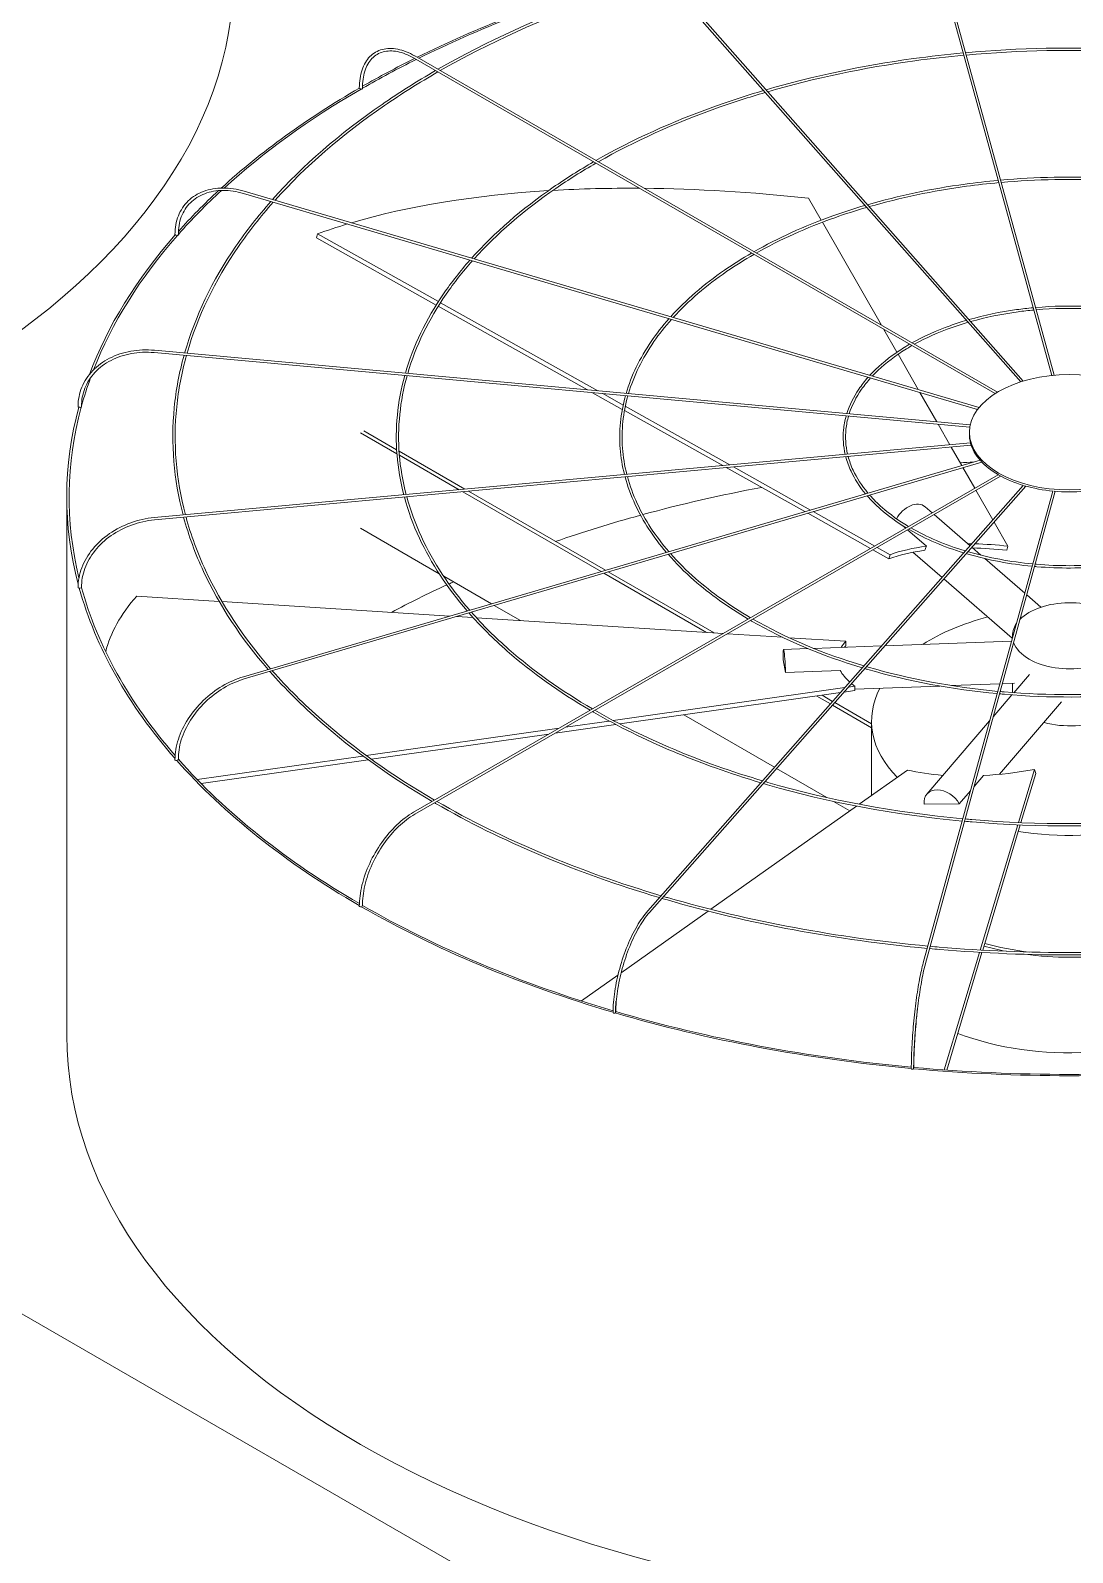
# Model space of a CAD drawing. Header units: millimetres. Extents: x -312439 to 477422, y -331570 to 212570.
# Drawn here: x 366394 to 367483, y 98153 to 99745 of the extents above; entities that cross this region are included whole.
import ezdxf

# ---------------------------------------------------------------- set-up
doc = ezdxf.new("R2010")
doc.units = ezdxf.units.MM

msp = doc.modelspace()

# ---------------------------------------------------------------- linework, layer by layer
at = {"color": 3, "linetype": 'Continuous', "lineweight": 0, "extrusion": (-1.11022e-16, 0.816497, 0.57735)}
for p, q in [((363738.745, 99930.327), (367696.481, 97645.327)), ((367461.475, 99384.156), (367327.12, 99873.914)), ((367329.482, 99874.562), (367463.95, 99384.394)), ((367429.074, 99377.495), (367039.125, 99819.353)), ((367431.639, 99378.292), (367040.961, 99820.973)), ((366794.224, 99716.246), (367402.275, 99365.187)), ((366795.448, 99718.367), (367404.64, 99366.65)), ((367383.963, 99348.745), (366616.337, 99574.561)), ((366617.028, 99576.911), (367385.598, 99350.817)), ((367220.421, 99546.565), (367207.21, 99569.626)), ((366692.588, 99528.009), (366693.823, 99532.296)), ((366693.823, 99532.296), (366820.147, 99461.494)), ((367283.386, 99436.656), (367221.654, 99544.414)), ((366817.821, 99457.818), (366692.588, 99528.009)), ((366976.092, 99369.11), (366819.96, 99456.619)), ((366822.288, 99460.294), (366986.709, 99368.139)), ((367299.55, 99408.442), (367285.807, 99432.43)), ((367375.764, 99330.103), (366522.91, 99408.09)), ((366523.134, 99410.53), (367376.222, 99332.52)), ((367321.812, 99369.581), (367300.771, 99406.309)), ((367012.446, 99348.734), (366981.336, 99366.17)), ((366991.953, 99365.2), (367013.339, 99353.213)), ((367341.209, 99335.722), (367323.571, 99366.511)), ((367117.412, 99289.902), (367014.706, 99347.467)), ((367015.578, 99351.958), (367125.05, 99290.601)), ((366776.479, 99306.504), (366742.155, 99326.321)), ((367355.011, 99311.629), (367342.696, 99333.126)), ((367375.355, 99322.767), (367375.355, 99324.767)), ((366522.91, 99235.539), (367376.568, 99313.6)), ((366523.134, 99233.1), (367377.291, 99311.207)), ((366738.691, 99324.321), (366776.751, 99302.347)), ((367367.396, 99290.011), (367356.35, 99309.292)), ((367386.518, 99295.636), (366616.337, 99069.069)), ((367388.356, 99293.624), (366617.028, 99066.719)), ((366847.918, 99265.259), (366779.021, 99305.036)), ((366779.323, 99300.862), (366841.937, 99264.712)), ((367405.561, 99280.34), (366794.224, 98927.384)), ((367408.038, 99278.941), (366795.448, 98925.263)), ((367203.329, 99241.747), (367121.185, 99287.788)), ((367128.823, 99288.486), (367209.156, 99243.461)), ((367381.045, 99266.185), (367368.648, 99287.826)), ((366845.614, 99262.589), (366990.272, 99179.071)), ((366994.861, 99180.421), (366851.595, 99263.135)), ((367039.125, 98824.277), (367431.78, 99269.2)), ((367434.384, 99268.448), (367040.961, 98822.656)), ((367462.518, 99263.274), (367327.12, 98769.715)), ((367329.482, 98769.067), (367464.997, 99263.051)), ((367399.968, 99233.154), (367382.263, 99264.06)), ((366431.512, 98694.344), (366431.512, 99257.232)), ((367328.995, 99246.875), (367336.433, 99240.429)), ((367272.026, 99203.243), (367206.317, 99240.072)), ((367212.143, 99241.786), (367276.403, 99205.77)), ((367338.392, 99238.731), (367376.073, 99206.078)), ((367415.692, 99205.706), (367401.254, 99230.909)), ((366820.947, 99176.83), (366738.691, 99224.321)), ((367305.796, 99227.023), (367308.762, 99224.453)), ((367310.721, 99222.755), (367330.45, 99205.658)), ((367291.263, 99192.461), (367274.512, 99201.85)), ((367278.888, 99204.377), (367292.498, 99196.749)), ((367316.41, 99199.274), (367346.815, 99172.925)), ((367377.924, 99204.474), (367387.505, 99196.171)), ((367414.457, 99201.419), (367415.692, 99205.706)), ((367291.263, 99192.461), (367292.498, 99196.749)), ((367391.527, 99192.686), (367433.238, 99156.54)), ((366875.53, 99145.317), (366825.685, 99174.095)), ((366993.201, 99177.379), (367100.549, 99115.402)), ((367108.338, 99114.905), (366997.791, 99178.729)), ((367348.666, 99171.321), (367420.27, 99109.27)), ((366590.857, 99147.912), (366504.695, 99153.407)), ((367435.29, 99154.762), (367450.226, 99141.819)), ((366832.055, 99132.527), (366593.799, 99147.724)), ((366905.833, 99127.821), (366878.46, 99143.625)), ((366856.433, 99130.972), (366839.188, 99132.072)), ((367117.957, 99114.292), (366859.952, 99130.748)), ((367179.992, 99110.335), (367122.369, 99114.01)), ((367246.103, 99106.118), (367186.635, 99109.911)), ((367246.199, 99101.451), (367246.103, 99106.118)), ((367287.031, 99101.481), (367419.48, 99106.39)), ((367420.385, 99111.907), (367420.385, 99109.689)), ((367183.148, 99073.626), (367180.515, 99086.633)), ((367181.108, 99097.555), (367206.585, 99098.499)), ((367212.536, 99098.72), (367283.653, 99101.355)), ((367240.376, 99075.747), (367183.148, 99073.626)), ((367421.918, 99052.396), (367438.263, 99071.467)), ((367002.956, 99023.341), (367245.197, 99057.78)), ((367255.682, 99054.59), (367244.209, 99052.958)), ((367248.932, 99058.311), (367255.587, 99059.257)), ((367255.682, 99054.59), (367255.587, 99059.257)), ((367255.652, 99056.072), (367344.547, 99059.367)), ((367356.805, 99059.821), (367407.217, 99061.69)), ((367409.783, 99061.785), (367422.704, 99062.264)), ((367420.385, 99062.178), (367420.385, 99052.507)), ((367240.473, 99052.427), (367009.943, 99019.653)), ((367215.72, 99048.908), (367230.06, 99040.629)), ((367232.399, 99043.278), (367221.279, 99049.699)), ((367232.225, 99039.379), (367273.107, 99015.776)), ((367273.107, 99019.776), (367234.563, 99042.029)), ((367400.282, 99027.151), (367419.937, 99050.084)), ((367406.994, 98967.037), (367471.835, 99042.694)), ((366953.031, 99016.243), (366998.867, 99022.759)), ((367171.597, 98974.383), (367076.738, 99029.149)), ((367273.107, 98944.907), (367273.107, 99022.669)), ((367330.904, 98946.201), (367396.547, 99022.792)), ((366744.758, 98986.633), (366946.532, 99015.319)), ((366935.776, 99009.109), (366750.143, 98982.718)), ((367005.791, 99019.063), (366942.275, 99010.033)), ((366567.922, 98961.493), (366741.296, 98986.141)), ((366746.649, 98982.221), (366571.953, 98957.385)), ((367226.37, 98942.759), (367173.761, 98973.133)), ((367310.691, 98971.529), (367260.198, 98935.764)), ((367380.254, 98954.141), (367390.206, 98965.754)), ((367426.731, 98916.569), (367443.369, 98972.055)), ((367444.699, 98967.863), (367429.285, 98916.46)), ((367444.699, 98967.863), (367443.369, 98972.055)), ((367364.774, 98936.079), (367376.518, 98949.782)), ((367257.427, 98933.8), (367104.965, 98825.807)), ((367250.449, 98928.857), (367233.385, 98938.709)), ((367327.946, 98935.934), (367364.774, 98936.079)), ((367386.745, 98783.223), (367426.005, 98914.149)), ((367428.559, 98914.039), (367389.289, 98783.078)), ((367102.338, 98823.946), (367011.216, 98759.402)), ((367349.165, 98657.901), (367386.022, 98780.811)), ((367388.566, 98780.666), (367351.698, 98657.718)), ((367007.892, 98757.047), (366969.654, 98729.961))]:
    msp.add_line(p, q, dxfattribs=at)
at = {"color": 3, "linetype": 'Continuous', "lineweight": 0}
for centre, major_axis, ratio, start_param, end_param in [((365557.427, 99804.504), (-1048.768, 0), 0.57735027, 0, 3.14159265), ((367480.28, 99257.232), (-1048.768, 0), 0.57735027, 5.18510484, 5.42093263), ((367480.28, 99257.232), (-1046.319, 0), 0.57735027, 5.18527527, 5.42075236), ((367480.28, 99257.232), (-1046.319, 0), 0.57735027, 5.42407254, 5.49730565), ((367480.28, 99257.232), (-1048.768, 0), 0.57735027, 5.42424502, 5.49496708), ((367480.28, 99257.232), (-1048.768, 0), 0.57735027, 5.49938311, 5.72060344), ((367480.28, 99257.232), (-1046.319, 0), 0.57735027, 5.49937067, 5.71908805), ((366738.689, 99684.89), (1.225, 0), 0.57735027, 3.14159265, 4.45055499), ((366739.555, 99684.39), (1.225, 0.016), 0.56830663, 3.91933875, 5.49013508), ((366739.555, 99684.39), (1.225, 0.016), 0.56830663, 5.49013508, 6.28318531), ((367481.516, 99090.807), (-971.388, 279.904), 0.41303809, 5.31032739, 5.41762277), ((367481.516, 99090.807), (-971.388, 279.904), 0.41303809, 5.11506512, 5.30461302), ((367480.28, 99257.232), (-1046.319, 0), 0.57735027, 5.72402786, 5.81143896), ((367480.28, 99257.232), (-1048.768, 0), 0.57735027, 5.72583618, 5.80677108), ((367481.516, 99090.807), (-971.388, 279.904), 0.41303809, 5.42335715, 5.70815224), ((367481.516, 99090.807), (-971.388, 279.904), 0.41303809, 5.71506764, 5.76687966), ((367480.28, 99257.232), (-1048.768, 0), 0.57735027, 5.81359811, 6.07011802), ((367480.28, 99257.232), (-1046.319, 0), 0.57735027, 5.81336511, 6.06128621), ((366545.934, 99531.716), (1.225, 0), 0.57735027, 3.14159265, 4.76471425), ((366547.025, 99531.395), (1.225, 0.021), 0.57151893, 4.23145457, 5.8022509), ((366547.025, 99531.395), (1.225, 0.021), 0.57151893, 5.8022509, 6.28318531), ((367480.28, 99257.232), (-1046.319, 0), 0.57735027, 6.07532621, 6.12502314), ((367480.28, 99257.232), (-1048.768, 0), 0.57735027, 6.12772105, 6.43448057), ((367480.28, 99257.232), (-1046.319, 0), 0.57735027, 6.1272654, 6.42392093), ((366444.596, 99351.649), (1.225, 0), 0.57735027, 3.14159265, 5.07887352), ((366445.806, 99351.538), (1.225, 0.023), 0.57529521, 4.54449158, 6.11528791), ((366445.806, 99351.538), (1.225, 0.023), 0.57529521, 6.11528791, 6.28318531), ((367479.847, 99322.767), (-104.492, 0), 0.57735027, 0, 0.1535113), ((367479.847, 99322.767), (-104.492, 0), 0.57735027, 0.16064797, 0.46767057), ((367480.28, 98692.344), (1046.319, 0), 0.57735027, 1.66704137, 1.68043487), ((367479.847, 99322.767), (-104.492, 0), 0.57735027, 0.47480723, 0.78182983), ((367479.847, 99322.767), (-104.492, 0), 0.57735027, 0.7889665, 1.0959891), ((367480.28, 98692.344), (1046.319, 0), 0.57735027, 1.88378363, 2.01152702), ((367479.847, 99322.767), (-104.492, 0), 0.57735027, 1.10312576, 1.41014836), ((367479.847, 99322.767), (-104.492, 0), 0.57735027, 1.41728503, 1.72430763), ((367314.516, 99230.168), (-14.478, -16.707), 0.67950023, 3.14159265, 5.02860292), ((367480.28, 98692.344), (1046.319, 0), 0.57735027, 2.01409491, 2.11046953), ((367480.28, 99086.52), (-233.097, 67.167), 0.41303809, 5.53223376, 5.76687966), ((367481.516, 99090.807), (233.097, -67.167), 0.41303809, 2.38836611, 2.62528701), ((367481.516, 99090.807), (233.097, -67.167), 0.41303809, 2.14647482, 2.1667574), ((367480.28, 99086.52), (-233.097, 67.167), 0.41303809, 5.11506512, 5.27837519), ((367481.516, 99090.807), (233.097, -67.167), 0.41303809, 1.97347247, 2.1313259), ((367480.28, 98692.344), (1046.319, 0), 0.57735027, 2.23436866, 2.24000128), ((366444.596, 99162.315), (1.225, 0), 0.57735027, 3.14159265, 5.39303278), ((367480.28, 99257.232), (-1048.768, 0), 0.57735027, 0.1585854, 0.46892864), ((366445.806, 99162.426), (1.225, 0.023), 0.57926583, 4.8585762, 6.28318531), ((367480.28, 99257.232), (-1046.319, 0), 0.57735027, 0.15790655, 0.46457773), ((367480.185, 99091.188), (-1010.701, -20.593), 0.30331876, 6.01219977, 6.20271663), ((367480.28, 98692.344), (1046.319, 0), 0.57735027, 2.24276735, 2.31574628), ((367480.28, 99111.907), (-59.895, 0), 0.57735027, 3.69756416, 5.76575409), ((367480.28, 99022.669), (-207.174, 0), 0.57735027, 5.13902547, 5.54737639), ((367480.28, 99111.907), (-59.895, 0), 0.57735027, 5.91432374, 6.33788761), ((367480.185, 99091.188), (-242.531, -4.942), 0.30331876, 6.01219977, 6.09914028), ((367480.28, 99111.907), (-59.895, 0), 0.57735027, 0.20327195, 0.78539816), ((367480.28, 99111.907), (-59.895, 0), 0.57735027, 0.78539816, 2.89978042), ((367181.927, 99075.462), (-0.819, 22.092), 0.05230802, 4.627231, 7.32191967), ((367480.28, 99086.52), (-242.531, -4.942), 0.30331876, 6.01219977, 6.0333648), ((367480.185, 99091.188), (-242.531, -4.942), 0.30331876, 0.14390811, 0.31767721), ((367480.185, 99091.188), (-242.531, -4.942), 0.30331876, 0.34103276, 0.38082901), ((367480.28, 99022.669), (-207.174, 0), 0.57735027, 5.99169836, 6.79713651), ((367480.28, 99052.285), (-59.895, 0), 0.57735027, 1.1079301, 2.23846982), ((366545.934, 98982.248), (1.225, 0), 0.57735027, 3.14159265, 5.70719205), ((367480.28, 99257.232), (-1048.768, 0), 0.57735027, 0.4725868, 0.78374969), ((366547.025, 98982.569), (1.225, 0.021), 0.58304212, 5.17373692, 6.28318531), ((367480.28, 99257.232), (-1046.319, 0), 0.57735027, 0.47175253, 0.78145685), ((367478.95, 99090.712), (-231.216, -73.381), 0.44048996, 0.62708313, 0.83556185), ((367478.95, 99090.712), (-231.216, -73.381), 0.44048996, 1.04197677, 1.27889767), ((367347.691, 98931.814), (16.786, -14.386), 0.73180825, 1.0914656, 3.78615427), ((367480.28, 99022.669), (-207.174, 0), 0.57735027, 1.30817895, 1.9425337), ((366738.689, 98829.074), (1.225, 0), 0.57735027, 3.14159265, 6.02135132), ((367480.28, 99257.232), (-1048.768, 0), 0.57735027, 0.78656596, 1.09808088), ((366739.555, 98829.574), (1.225, 0.017), 0.58625442, 5.48989346, 6.28318531), ((367480.28, 99257.232), (-1046.319, 0), 0.57735027, 0.78587838, 1.09689941), ((367480.28, 98898.164), (-212.072, 0), 0.57735027, 1.13383327, 1.25213937), ((367480.28, 98898.164), (-207.174, 0), 0.57735027, 1.12739667, 1.36460952), ((367480.28, 98898.164), (-212.072, 0), 0.57735027, 1.3476903, 1.79509044), ((367003.995, 98717.787), (-1.225, 0), 0.57735027, 0, 3.14159265), ((367480.28, 99257.232), (-1048.768, 0), 0.57735027, 1.10054445, 1.41220862), ((367004.551, 98718.417), (-1.225, -0.011), 0.58858829, 2.66526492, 3.14159265), ((367480.28, 99257.232), (-1046.319, 0), 0.57735027, 1.10010535, 1.41183726), ((367480.28, 98798.164), (-212.072, 0), 0.57735027, 0.98594125, 2.34464399), ((367480.28, 98694.344), (-1048.768, 0), 0.57735027, 0, 3.14159265), ((367315.88, 98659.279), (-1.225, 0), 0.57735027, 0, 3.14159265), ((367480.28, 99257.232), (-1048.768, 0), 0.57735027, 1.41453598, 1.72626058), ((367316.071, 98659.978), (-1.225, -0.004), 0.58981528, 2.98275574, 3.14159265), ((367480.28, 99257.232), (-1046.319, 0), 0.57735027, 1.41438895, 1.72636573)]:
    msp.add_ellipse(centre, major_axis=major_axis, ratio=ratio, start_param=start_param, end_param=end_param, dxfattribs=at)
msp.add_ellipse((367479.847, 99324.767), major_axis=(-104.492, 0), ratio=0.57735027, dxfattribs=at)
for points, knots in [([(367054.027, 99802.467), (367031.21, 99795.746), (367008.87, 99788.484), (366926.479, 99759.071), (366870.163, 99733.427), (366819.586, 99704.431)], [4.398772282, 4.398772282, 4.398772282, 4.398772282, 4.480777933, 4.480777933, 4.708868502, 4.708868502, 4.708868502, 4.708868502]), ([(367055.816, 99800.44), (367033.094, 99793.768), (367010.847, 99786.561), (366928.69, 99757.334), (366872.505, 99731.837), (366822.041, 99703.014)], [4.39745622, 4.39745622, 4.39745622, 4.39745622, 4.479217897, 4.479217897, 4.707006068, 4.707006068, 4.707006068, 4.707006068]), ([(366737.464, 99684.89), (366737.464, 99691.79), (366738.409, 99698.171), (366742.143, 99709.285), (366744.936, 99714.019), (366752.13, 99721.299), (366756.523, 99723.843), (366766.393, 99726.449), (366771.86, 99726.517), (366783.317, 99724.241), (366789.313, 99721.889), (366795.343, 99718.428), (366795.395, 99718.397), (366795.448, 99718.367)], [3.14159265, 3.14159265, 3.14159265, 3.14159265, 3.45575192, 3.45575192, 3.76991118, 3.76991118, 4.08269654, 4.08269654, 4.39544819, 4.39544819, 4.70960746, 4.70960746, 4.71238898, 4.71238898, 4.71238898, 4.71238898]), ([(366794.224, 99716.246), (366788.474, 99719.565), (366782.749, 99721.807), (366771.951, 99723.947), (366766.885, 99723.847), (366757.882, 99721.393), (366753.936, 99719.044), (366747.445, 99712.271), (366744.903, 99707.837), (366741.523, 99697.249), (366740.69, 99691.099), (366740.78, 99684.406)], [1.57079633, 1.57079633, 1.57079633, 1.57079633, 1.88806437, 1.88806437, 2.20533241, 2.20533241, 2.52260045, 2.52260045, 2.83986849, 2.83986849, 3.15713653, 3.15713653, 3.15713653, 3.15713653]), ([(367588.291, 99721.748), (367572.442, 99723.176), (367556.509, 99724.291), (367484.195, 99727.908), (367427.273, 99726.783), (367371.404, 99721.748)], [3.772165081, 3.772165081, 3.772165081, 3.772165081, 3.840593344, 3.840593344, 4.081816553, 4.081816553, 4.081816553, 4.081816553]), ([(367587.633, 99719.348), (367572.237, 99720.73), (367556.762, 99721.815), (367484.896, 99725.459), (367427.952, 99724.363), (367372.062, 99719.348)], [3.772797592, 3.772797592, 3.772797592, 3.772797592, 3.839399606, 3.839399606, 4.081184042, 4.081184042, 4.081184042, 4.081184042]), ([(367368.926, 99721.522), (367351.466, 99719.912), (367334.112, 99717.922), (367263.56, 99708.22), (367211.701, 99697.264), (367162.74, 99682.984)], [4.085383912, 4.085383912, 4.085383912, 4.085383912, 4.160809561, 4.160809561, 4.394762921, 4.394762921, 4.394762921, 4.394762921]), ([(367369.584, 99719.123), (367352.39, 99717.544), (367335.298, 99715.595), (367265.128, 99706.016), (367213.385, 99695.141), (367164.531, 99680.955)], [4.084758769, 4.084758769, 4.084758769, 4.084758769, 4.159183124, 4.159183124, 4.392998475, 4.392998475, 4.392998475, 4.392998475]), ([(366817.132, 99703.019), (366797.598, 99691.737), (366778.926, 99679.955), (366716.842, 99637.122), (366678.364, 99603.676), (366646.694, 99568.184)], [4.712563603, 4.712563603, 4.712563603, 4.712563603, 4.800982872, 4.800982872, 5.022068239, 5.022068239, 5.022068239, 5.022068239]), ([(366819.583, 99701.605), (366800.092, 99690.389), (366781.462, 99678.678), (366719.42, 99636.045), (366680.953, 99602.74), (366649.295, 99567.419)], [4.710711416, 4.710711416, 4.710711416, 4.710711416, 4.799012884, 4.799012884, 5.020261931, 5.020261931, 5.020261931, 5.020261931]), ([(367160.144, 99682.224), (367142.991, 99677.169), (367126.197, 99671.708), (367064.635, 99649.718), (367022.626, 99630.608), (366984.859, 99609.011)], [4.398901247, 4.398901247, 4.398901247, 4.398901247, 4.481035777, 4.481035777, 4.70761983, 4.70761983, 4.70761983, 4.70761983]), ([(367161.933, 99680.196), (367144.876, 99675.192), (367128.174, 99669.785), (367066.847, 99647.98), (367024.969, 99629.018), (366987.316, 99607.592)], [4.397147207, 4.397147207, 4.397147207, 4.397147207, 4.478956818, 4.478956818, 4.705132161, 4.705132161, 4.705132161, 4.705132161]), ([(366982.404, 99607.6), (366967.68, 99599.097), (366953.609, 99590.215), (366907.25, 99558.21), (366878.584, 99533.327), (366854.933, 99506.925)], [4.712541759, 4.712541759, 4.712541759, 4.712541759, 4.801308866, 4.801308866, 5.020482203, 5.020482203, 5.020482203, 5.020482203]), ([(366984.855, 99606.185), (366970.175, 99597.749), (366956.145, 99588.938), (366909.83, 99557.133), (366881.175, 99532.39), (366857.538, 99506.159)], [4.710072273, 4.710072273, 4.710072273, 4.710072273, 4.798683598, 4.798683598, 5.018063384, 5.018063384, 5.018063384, 5.018063384]), ([(366544.709, 99531.716), (366544.709, 99538.645), (366545.907, 99545.244), (366550.608, 99557.121), (366554.113, 99562.395), (366563.075, 99571.063), (366568.529, 99574.453), (366580.813, 99579.018), (366587.64, 99580.193), (366601.992, 99580.245), (366609.516, 99579.121), (366617.028, 99576.911)], [4.71238898, 4.71238898, 4.71238898, 4.71238898, 5.02654825, 5.02654825, 5.34070751, 5.34070751, 5.65486678, 5.65486678, 5.96902604, 5.96902604, 6.28318531, 6.28318531, 6.28318531, 6.28318531]), ([(367405.48, 99588.272), (367393.862, 99587.196), (367382.314, 99585.868), (367335.572, 99579.429), (367301.253, 99572.194), (367268.826, 99562.777)], [4.086037534, 4.086037534, 4.086037534, 4.086037534, 4.161210359, 4.161210359, 4.393038284, 4.393038284, 4.393038284, 4.393038284]), ([(367406.138, 99585.873), (367394.786, 99584.828), (367383.501, 99583.541), (367337.14, 99577.224), (367302.938, 99570.069), (367270.619, 99560.745)], [4.08510236, 4.08510236, 4.08510236, 4.08510236, 4.158773218, 4.158773218, 4.390386282, 4.390386282, 4.390386282, 4.390386282]), ([(367551.736, 99588.498), (367541.28, 99589.433), (367530.769, 99590.164), (367482.832, 99592.553), (367445.051, 99591.815), (367407.958, 99588.498)], [3.773286698, 3.773286698, 3.773286698, 3.773286698, 3.840886477, 3.840886477, 4.080694936, 4.080694936, 4.080694936, 4.080694936]), ([(367551.078, 99586.097), (367541.075, 99586.986), (367531.022, 99587.688), (367483.534, 99590.104), (367445.73, 99589.396), (367408.617, 99586.097)], [3.774238416, 3.774238416, 3.774238416, 3.774238416, 3.839097695, 3.839097695, 4.079743218, 4.079743218, 4.079743218, 4.079743218]), ([(366616.337, 99574.561), (366609.074, 99576.697), (366601.825, 99577.765), (366588.089, 99577.672), (366581.604, 99576.513), (366570.036, 99572.113), (366564.953, 99568.875), (366556.656, 99560.643), (366553.44, 99555.648), (366549.179, 99544.357), (366548.137, 99538.06), (366548.249, 99531.415)], [0, 0, 0, 0, 0.31726804, 0.31726804, 0.63453608, 0.63453608, 0.95180412, 0.95180412, 1.26907216, 1.26907216, 1.5863402, 1.5863402, 1.5863402, 1.5863402]), ([(366644.896, 99566.159), (366631.409, 99550.887), (366619.175, 99535.242), (366583.619, 99483.334), (366565.667, 99445.828), (366554.818, 99407.632)], [5.026267439, 5.026267439, 5.026267439, 5.026267439, 5.121193451, 5.121193451, 5.33524268, 5.33524268, 5.33524268, 5.33524268]), ([(366647.492, 99565.396), (366634.106, 99550.306), (366621.957, 99534.854), (366586.271, 99483.118), (366568.205, 99445.595), (366557.301, 99407.405)], [5.024480731, 5.024480731, 5.024480731, 5.024480731, 5.118801023, 5.118801023, 5.334410373, 5.334410373, 5.334410373, 5.334410373]), ([(367266.23, 99562.017), (367254.752, 99558.632), (367243.515, 99554.974), (367202.775, 99540.405), (367175.058, 99527.821), (367150.094, 99513.612)], [4.399235311, 4.399235311, 4.399235311, 4.399235311, 4.481549286, 4.481549286, 4.705249353, 4.705249353, 4.705249353, 4.705249353]), ([(367268.019, 99559.989), (367256.637, 99556.655), (367245.492, 99553.051), (367204.988, 99538.667), (367177.404, 99526.23), (367152.554, 99512.192)], [4.396606667, 4.396606667, 4.396606667, 4.396606667, 4.478434088, 4.478434088, 4.701505316, 4.701505316, 4.701505316, 4.701505316]), ([(366853.133, 99504.902), (366842.937, 99493.362), (366833.694, 99481.539), (366807.165, 99442.763), (366793.789, 99414.902), (366785.632, 99386.526)], [5.026073872, 5.026073872, 5.026073872, 5.026073872, 5.121589201, 5.121589201, 5.333322518, 5.333322518, 5.333322518, 5.333322518]), ([(366855.729, 99504.138), (366845.635, 99492.781), (366836.476, 99481.15), (366809.818, 99442.547), (366796.329, 99414.67), (366788.116, 99386.299)], [5.023689806, 5.023689806, 5.023689806, 5.023689806, 5.118400985, 5.118400985, 5.332193335, 5.332193335, 5.332193335, 5.332193335]), ([(367147.636, 99512.203), (367137.738, 99506.486), (367128.281, 99500.512), (367097.643, 99479.333), (367078.777, 99463), (367063.143, 99445.675)], [4.712617693, 4.712617693, 4.712617693, 4.712617693, 4.801958432, 4.801958432, 5.017472679, 5.017472679, 5.017472679, 5.017472679]), ([(367150.087, 99510.788), (367140.233, 99505.138), (367130.817, 99499.235), (367100.225, 99478.256), (367081.373, 99462.063), (367065.753, 99444.907)], [4.708914423, 4.708914423, 4.708914423, 4.708914423, 4.798024648, 4.798024648, 5.013814843, 5.013814843, 5.013814843, 5.013814843]), ([(367442.035, 99455.021), (367436.259, 99454.48), (367430.519, 99453.814), (367407.584, 99450.638), (367390.806, 99447.123), (367374.914, 99442.567)], [4.08798608, 4.08798608, 4.08798608, 4.08798608, 4.162397179, 4.162397179, 4.387898946, 4.387898946, 4.387898946, 4.387898946]), ([(367442.693, 99452.622), (367437.183, 99452.112), (367431.705, 99451.488), (367409.154, 99448.432), (367392.493, 99444.996), (367376.711, 99440.531)], [4.086130867, 4.086130867, 4.086130867, 4.086130867, 4.157537531, 4.157537531, 4.382563309, 4.382563309, 4.382563309, 4.382563309]), ([(367515.181, 99455.246), (367510.119, 99455.689), (367505.031, 99456.036), (367481.472, 99457.198), (367462.83, 99456.848), (367444.513, 99455.246)], [3.776630452, 3.776630452, 3.776630452, 3.776630452, 3.841752063, 3.841752063, 4.077351182, 4.077351182, 4.077351182, 4.077351182]), ([(367514.523, 99452.844), (367509.914, 99453.242), (367505.284, 99453.561), (367482.173, 99454.749), (367463.509, 99454.427), (367445.172, 99452.844)], [3.778551419, 3.778551419, 3.778551419, 3.778551419, 3.838185012, 3.838185012, 4.075430215, 4.075430215, 4.075430215, 4.075430215]), ([(367061.337, 99443.653), (367054.446, 99435.859), (367048.205, 99427.869), (367030.699, 99402.224), (367021.898, 99383.993), (367016.438, 99365.42)], [5.025838542, 5.025838542, 5.025838542, 5.025838542, 5.122377625, 5.122377625, 5.329668134, 5.329668134, 5.329668134, 5.329668134]), ([(367063.935, 99442.889), (367057.145, 99435.276), (367050.987, 99427.48), (367033.356, 99402.009), (367024.441, 99383.762), (367018.925, 99365.193)], [5.022258505, 5.022258505, 5.022258505, 5.022258505, 5.117600339, 5.117600339, 5.327918781, 5.327918781, 5.327918781, 5.327918781]), ([(367372.315, 99441.81), (367366.513, 99440.095), (367360.834, 99438.24), (367340.914, 99431.093), (367327.491, 99425.034), (367315.334, 99418.211)], [4.400230759, 4.400230759, 4.400230759, 4.400230759, 4.483072665, 4.483072665, 4.698193224, 4.698193224, 4.698193224, 4.698193224]), ([(367374.105, 99439.782), (367368.398, 99438.117), (367362.81, 99436.317), (367343.131, 99429.353), (367329.845, 99423.439), (367317.806, 99416.784)], [4.394987895, 4.394987895, 4.394987895, 4.394987895, 4.476861237, 4.476861237, 4.690631098, 4.690631098, 4.690631098, 4.690631098]), ([(366443.371, 99351.649), (366443.371, 99358.593), (366444.703, 99365.423), (366449.898, 99378.166), (366453.76, 99384.076), (366463.617, 99394.39), (366469.61, 99398.793), (366483.128, 99405.676), (366490.651, 99408.155), (366506.496, 99410.963), (366514.816, 99411.29), (366523.134, 99410.53)], [4.71238898, 4.71238898, 4.71238898, 4.71238898, 5.02654825, 5.02654825, 5.34070751, 5.34070751, 5.65486678, 5.65486678, 5.96902604, 5.96902604, 6.28318531, 6.28318531, 6.28318531, 6.28318531]), ([(366522.91, 99408.09), (366514.849, 99408.827), (366506.793, 99408.498), (366491.5, 99405.745), (366484.266, 99403.323), (366471.343, 99396.641), (366465.656, 99392.383), (366456.382, 99382.468), (366452.795, 99376.814), (366448.057, 99364.663), (366446.906, 99358.167), (366447.03, 99351.561)], [0, 0, 0, 0, 0.31726804, 0.31726804, 0.63453608, 0.63453608, 0.95180412, 0.95180412, 1.26907216, 1.26907216, 1.5863402, 1.5863402, 1.5863402, 1.5863402]), ([(366554.147, 99405.234), (366549.149, 99387.132), (366545.741, 99368.881), (366540.258, 99313.101), (366543.334, 99275.401), (366553.101, 99238.3)], [5.339721085, 5.339721085, 5.339721085, 5.339721085, 5.441089183, 5.441089183, 5.648615479, 5.648615479, 5.648615479, 5.648615479]), ([(366556.626, 99405.007), (366551.708, 99387.286), (366548.327, 99369.426), (366542.647, 99313.807), (366545.694, 99275.873), (366555.574, 99238.526)], [5.338921526, 5.338921526, 5.338921526, 5.338921526, 5.438899176, 5.438899176, 5.64936187, 5.64936187, 5.64936187, 5.64936187]), ([(367312.867, 99416.806), (367307.795, 99413.875), (367302.952, 99410.81), (367288.034, 99400.456), (367278.972, 99392.671), (367271.365, 99384.422)], [4.712843699, 4.712843699, 4.712843699, 4.712843699, 4.803888031, 4.803888031, 5.008535494, 5.008535494, 5.008535494, 5.008535494]), ([(367315.321, 99415.39), (367310.292, 99412.526), (367305.489, 99409.532), (367290.624, 99399.379), (367281.582, 99391.733), (367273.991, 99383.649)], [4.705442937, 4.705442937, 4.705442937, 4.705442937, 4.796044704, 4.796044704, 5.001045495, 5.001045495, 5.001045495, 5.001045495]), ([(366784.955, 99384.128), (366781.161, 99370.422), (366778.579, 99356.601), (366774.508, 99314.925), (366776.747, 99286.947), (366783.891, 99259.404)], [5.339283406, 5.339283406, 5.339283406, 5.339283406, 5.441448905, 5.441448905, 5.646435094, 5.646435094, 5.646435094, 5.646435094]), ([(366787.435, 99383.901), (366783.72, 99370.576), (366781.165, 99357.146), (366776.899, 99315.632), (366779.108, 99287.418), (366786.363, 99259.63)], [5.33821232, 5.33821232, 5.33821232, 5.33821232, 5.438530423, 5.438530423, 5.647409525, 5.647409525, 5.647409525, 5.647409525]), ([(367269.542, 99382.405), (367265.955, 99378.355), (367262.715, 99374.198), (367254.231, 99361.684), (367250.009, 99353.082), (367247.262, 99344.313)], [5.025139852, 5.025139852, 5.025139852, 5.025139852, 5.124718569, 5.124718569, 5.318852702, 5.318852702, 5.318852702, 5.318852702]), ([(367272.143, 99381.64), (367268.656, 99377.771), (367265.498, 99373.809), (367256.898, 99361.47), (367252.565, 99352.852), (367249.759, 99344.085)], [5.01795641, 5.01795641, 5.01795641, 5.01795641, 5.115193837, 5.115193837, 5.315025269, 5.315025269, 5.315025269, 5.315025269]), ([(367015.752, 99363.023), (367013.167, 99353.728), (367011.416, 99344.352), (367008.757, 99316.781), (367010.164, 99298.508), (367014.7, 99280.51)], [5.33857876, 5.33857876, 5.33857876, 5.33857876, 5.442163387, 5.442163387, 5.64226325, 5.64226325, 5.64226325, 5.64226325]), ([(367018.232, 99362.797), (367015.727, 99353.881), (367014.002, 99344.896), (367011.15, 99317.486), (367012.527, 99298.979), (367017.169, 99280.736)], [5.336959594, 5.336959594, 5.336959594, 5.336959594, 5.437790201, 5.437790201, 5.643665153, 5.643665153, 5.643665153, 5.643665153]), ([(367246.549, 99341.918), (367245.173, 99337.034), (367244.252, 99332.104), (367243.002, 99318.637), (367243.586, 99310.071), (367245.532, 99301.618)], [5.336493801, 5.336493801, 5.336493801, 5.336493801, 5.444267704, 5.444267704, 5.629920419, 5.629920419, 5.629920419, 5.629920419]), ([(367249.031, 99341.691), (367247.736, 99337.187), (367246.84, 99332.648), (367245.404, 99319.342), (367245.955, 99310.54), (367247.995, 99301.843)], [5.333180829, 5.333180829, 5.333180829, 5.333180829, 5.43554784, 5.43554784, 5.632366847, 5.632366847, 5.632366847, 5.632366847]), ([(367246.123, 99299.212), (367247.471, 99294.057), (367249.325, 99288.949), (367255.451, 99275.828), (367260.511, 99267.946), (367266.758, 99260.406)], [5.647555853, 5.647555853, 5.647555853, 5.647555853, 5.761093974, 5.761093974, 5.943993783, 5.943993783, 5.943993783, 5.943993783]), ([(367248.597, 99299.439), (367249.869, 99294.666), (367251.591, 99289.93), (367257.584, 99276.976), (367262.802, 99268.893), (367269.32, 99261.16)], [5.650528691, 5.650528691, 5.650528691, 5.650528691, 5.758797505, 5.758797505, 5.950674573, 5.950674573, 5.950674573, 5.950674573]), ([(367015.324, 99278.107), (367017.955, 99268.282), (367021.517, 99258.543), (367033.989, 99231.775), (367044.906, 99215.069), (367058.521, 99199.148)], [5.651173142, 5.651173142, 5.651173142, 5.651173142, 5.760561648, 5.760561648, 5.95641101, 5.95641101, 5.95641101, 5.95641101]), ([(367017.8, 99278.334), (367020.354, 99268.891), (367023.783, 99259.523), (367036.118, 99232.925), (367047.199, 99216.019), (367061.099, 99199.906)], [5.65270674, 5.65270674, 5.65270674, 5.65270674, 5.759411073, 5.759411073, 5.959865306, 5.959865306, 5.959865306, 5.959865306]), ([(366784.527, 99257.002), (366788.44, 99242.507), (366793.709, 99228.137), (366812.524, 99187.723), (366829.307, 99162.194), (366850.306, 99137.896)], [5.652395762, 5.652395762, 5.652395762, 5.652395762, 5.760377777, 5.760377777, 5.960593901, 5.960593901, 5.960593901, 5.960593901]), ([(366787.003, 99257.229), (366790.839, 99243.116), (366795.974, 99229.117), (366814.652, 99188.875), (366831.601, 99163.146), (366852.889, 99138.656)], [5.653428737, 5.653428737, 5.653428737, 5.653428737, 5.759610075, 5.759610075, 5.96292207, 5.96292207, 5.96292207, 5.96292207]), ([(367268.488, 99258.362), (367272.694, 99253.495), (367277.398, 99248.778), (367290.468, 99237.306), (367299.457, 99230.795), (367309.384, 99224.812)], [5.960592691, 5.960592691, 5.960592691, 5.960592691, 6.079635734, 6.079635734, 6.26166654, 6.26166654, 6.26166654, 6.26166654]), ([(367271.075, 99259.122), (367275.037, 99254.617), (367279.443, 99250.236), (367292.333, 99238.938), (367301.57, 99232.299), (367311.812, 99226.214)], [5.967591178, 5.967591178, 5.967591178, 5.967591178, 6.080287214, 6.080287214, 6.268831801, 6.268831801, 6.268831801, 6.268831801]), ([(366443.371, 99162.315), (366443.371, 99169.26), (366444.702, 99176.315), (366449.877, 99189.955), (366453.72, 99196.537), (366463.528, 99208.594), (366469.493, 99214.069), (366482.962, 99223.39), (366490.464, 99227.235), (366506.281, 99232.93), (366514.593, 99234.779), (366522.91, 99235.539)], [4.71238898, 4.71238898, 4.71238898, 4.71238898, 5.02654825, 5.02654825, 5.34070751, 5.34070751, 5.65486678, 5.65486678, 5.96902604, 5.96902604, 6.28318531, 6.28318531, 6.28318531, 6.28318531]), ([(366523.134, 99233.1), (366515.072, 99232.363), (366507.008, 99230.559), (366491.687, 99224.999), (366484.431, 99221.243), (366471.458, 99212.163), (366465.743, 99206.84), (366456.42, 99195.169), (366452.814, 99188.824), (366448.057, 99175.753), (366446.906, 99169.031), (366447.03, 99162.449)], [0, 0, 0, 0, 0.31726804, 0.31726804, 0.63453608, 0.63453608, 0.95180412, 0.95180412, 1.26907216, 1.26907216, 1.5863402, 1.5863402, 1.5863402, 1.5863402]), ([(366553.742, 99235.899), (366558.935, 99216.749), (366565.907, 99197.763), (366591.065, 99143.705), (366613.727, 99109.341), (366642.128, 99076.655)], [5.653093793, 5.653093793, 5.653093793, 5.653093793, 5.7602846, 5.7602846, 5.96276906, 5.96276906, 5.96276906, 5.96276906]), ([(366556.219, 99236.125), (366561.334, 99217.358), (366568.172, 99198.743), (366593.193, 99144.857), (366616.02, 99110.293), (366644.713, 99077.416)], [5.653873117, 5.653873117, 5.653873117, 5.653873117, 5.75970856, 5.75970856, 5.964525032, 5.964525032, 5.964525032, 5.964525032]), ([(367062.87, 99197.874), (367070.757, 99188.921), (367079.516, 99180.219), (367105.862, 99157.122), (367125.144, 99143.362), (367146.571, 99130.812)], [5.968309678, 5.968309678, 5.968309678, 5.968309678, 6.080154143, 6.080154143, 6.276006003, 6.276006003, 6.276006003, 6.276006003]), ([(367330.45, 99205.658), (367330.36, 99205.465), (367330.271, 99205.272), (367329.617, 99203.801), (367329.157, 99202.531), (367328.806, 99201.316)], [52.47056241, 52.47056241, 52.47056241, 52.47056241, 52.72742849, 52.72742849, 54.42831534, 54.42831534, 54.42831534, 54.42831534]), ([(367372.06, 99197.828), (367372.755, 99197.622), (367373.453, 99197.418), (367395.175, 99191.134), (367417.77, 99186.882), (367440.947, 99184.645)], [0.310941688, 0.310941688, 0.310941688, 0.310941688, 0.320879059, 0.320879059, 0.619731391, 0.619731391, 0.619731391, 0.619731391]), ([(367373.848, 99199.855), (367374.053, 99199.795), (367374.258, 99199.735), (367395.561, 99193.545), (367418.286, 99189.268), (367441.605, 99187.042)], [0.316175386, 0.316175386, 0.316175386, 0.316175386, 0.319111449, 0.319111449, 0.621557717, 0.621557717, 0.621557717, 0.621557717]), ([(367060.28, 99197.112), (367068.413, 99187.799), (367077.471, 99178.761), (367103.998, 99155.488), (367123.029, 99141.855), (367144.133, 99129.404)], [5.964776177, 5.964776177, 5.964776177, 5.964776177, 6.079826485, 6.079826485, 6.272361792, 6.272361792, 6.272361792, 6.272361792]), ([(367443.424, 99184.413), (367444.301, 99184.334), (367445.178, 99184.258), (367469.307, 99182.242), (367493.059, 99182.319), (367516.271, 99184.413)], [0.630366287, 0.630366287, 0.630366287, 0.630366287, 0.641648359, 0.641648359, 0.94043004, 0.94043004, 0.94043004, 0.94043004]), ([(367444.083, 99186.814), (367444.552, 99186.772), (367445.022, 99186.731), (367468.699, 99184.706), (367492.426, 99184.748), (367515.612, 99186.814)], [0.632258371, 0.632258371, 0.632258371, 0.632258371, 0.638337859, 0.638337859, 0.938537956, 0.938537956, 0.938537956, 0.938537956]), ([(366852.075, 99135.863), (366864.133, 99122.104), (366877.543, 99108.745), (366917.527, 99073.671), (366946.604, 99052.918), (366978.895, 99034.004)], [5.966185363, 5.966185363, 5.966185363, 5.966185363, 6.079886296, 6.079886296, 6.275955277, 6.275955277, 6.275955277, 6.275955277]), ([(366854.666, 99136.626), (366866.478, 99123.226), (366879.589, 99110.203), (366919.39, 99075.305), (366948.721, 99054.426), (366981.337, 99035.414)], [5.968548703, 5.968548703, 5.968548703, 5.968548703, 6.080105077, 6.080105077, 6.278398486, 6.278398486, 6.278398486, 6.278398486]), ([(366643.902, 99074.624), (366659.876, 99056.431), (366677.628, 99038.763), (366731.065, 98991.892), (366770.204, 98964.011), (366813.699, 98938.628)], [5.966968174, 5.966968174, 5.966968174, 5.966968174, 6.07991547, 6.07991547, 6.277817313, 6.277817313, 6.277817313, 6.277817313]), ([(366646.494, 99075.387), (366662.221, 99057.553), (366679.674, 99040.221), (366732.929, 98993.526), (366772.321, 98965.519), (366816.143, 98940.039)], [5.968743918, 5.968743918, 5.968743918, 5.968743918, 6.080079672, 6.080079672, 6.279655045, 6.279655045, 6.279655045, 6.279655045]), ([(367265.974, 99077.621), (367267.075, 99077.296), (367268.179, 99076.973), (367311.769, 99064.349), (367357.495, 99055.8), (367404.392, 99051.392)], [0.312542317, 0.312542317, 0.312542317, 0.312542317, 0.320442121, 0.320442121, 0.624004657, 0.624004657, 0.624004657, 0.624004657]), ([(367267.763, 99079.648), (367268.373, 99079.469), (367268.984, 99079.291), (367312.155, 99066.76), (367358.011, 99058.186), (367405.05, 99053.791)], [0.315168655, 0.315168655, 0.315168655, 0.315168655, 0.319555491, 0.319555491, 0.624932564, 0.624932564, 0.624932564, 0.624932564]), ([(366544.709, 98982.248), (366544.709, 98989.177), (366545.906, 98996.436), (366550.555, 99010.916), (366554.007, 99018.136), (366562.824, 99031.851), (366568.188, 99038.343), (366580.311, 99049.98), (366587.067, 99055.123), (366601.325, 99063.563), (366608.824, 99066.859), (366616.337, 99069.069)], [4.71238898, 4.71238898, 4.71238898, 4.71238898, 5.02654825, 5.02654825, 5.34070751, 5.34070751, 5.65486678, 5.65486678, 5.96902604, 5.96902604, 6.28318531, 6.28318531, 6.28318531, 6.28318531]), ([(366617.028, 99066.719), (366609.766, 99064.582), (366602.492, 99061.377), (366588.659, 99053.146), (366582.102, 99048.12), (366570.371, 99036.756), (366565.198, 99030.419), (366556.756, 99017.077), (366553.489, 99010.074), (366549.179, 98996.116), (366548.137, 98989.164), (366548.249, 98982.59)], [6.28318531, 6.28318531, 6.28318531, 6.28318531, 6.60045335, 6.60045335, 6.91772139, 6.91772139, 7.23498943, 7.23498943, 7.55225747, 7.55225747, 7.86952551, 7.86952551, 7.86952551, 7.86952551]), ([(367406.869, 99051.163), (367408.645, 99051.002), (367410.422, 99050.846), (367458.763, 99046.783), (367506.343, 99046.941), (367552.825, 99051.163)], [0.629347255, 0.629347255, 0.629347255, 0.629347255, 0.640828535, 0.640828535, 0.941449071, 0.941449071, 0.941449071, 0.941449071]), ([(367407.528, 99053.563), (367408.896, 99053.439), (367410.266, 99053.319), (367458.155, 99049.247), (367505.711, 99049.369), (367552.167, 99053.563)], [0.630291706, 0.630291706, 0.630291706, 0.630291706, 0.639167998, 0.639167998, 0.940504621, 0.940504621, 0.940504621, 0.940504621]), ([(367161.677, 98959.441), (367162.693, 98959.143), (367163.71, 98958.846), (367228.748, 98939.975), (367297.737, 98927.105), (367368.496, 98920.54)], [0.314832487, 0.314832487, 0.314832487, 0.314832487, 0.319703609, 0.319703609, 0.626059979, 0.626059979, 0.626059979, 0.626059979]), ([(367159.889, 98957.414), (367161.395, 98956.97), (367162.905, 98956.529), (367228.362, 98937.564), (367297.221, 98924.719), (367367.838, 98918.141)], [0.313079474, 0.313079474, 0.313079474, 0.313079474, 0.320295327, 0.320295327, 0.625438072, 0.625438072, 0.625438072, 0.625438072]), ([(366737.464, 98829.074), (366737.464, 98835.975), (366738.41, 98843.394), (366742.084, 98858.573), (366744.813, 98866.33), (366751.788, 98881.442), (366756.033, 98888.795), (366765.633, 98902.392), (366770.987, 98908.634), (366782.295, 98919.405), (366788.248, 98923.934), (366794.224, 98927.384)], [0, 0, 0, 0, 0.31415927, 0.31415927, 0.62831853, 0.62831853, 0.9424778, 0.9424778, 1.25663706, 1.25663706, 1.57079633, 1.57079633, 1.57079633, 1.57079633]), ([(366795.448, 98925.263), (366789.699, 98921.943), (366783.927, 98917.548), (366772.942, 98907.04), (366767.73, 98900.93), (366758.399, 98887.613), (366754.282, 98880.407), (366747.56, 98865.631), (366744.957, 98858.062), (366741.521, 98843.333), (366740.691, 98836.175), (366740.78, 98829.591)], [4.71238898, 4.71238898, 4.71238898, 4.71238898, 5.02965702, 5.02965702, 5.34692506, 5.34692506, 5.6641931, 5.6641931, 5.98146114, 5.98146114, 6.29872918, 6.29872918, 6.29872918, 6.29872918]), ([(367370.315, 98917.913), (367372.989, 98917.669), (367375.665, 98917.435), (367448.219, 98911.325), (367519.627, 98911.563), (367589.38, 98917.913)], [0.629005431, 0.629005431, 0.629005431, 0.629005431, 0.64055333, 0.64055333, 0.941790896, 0.941790896, 0.941790896, 0.941790896]), ([(367370.973, 98920.312), (367373.24, 98920.107), (367375.509, 98919.908), (367447.611, 98913.789), (367518.995, 98913.991), (367588.721, 98920.312)], [0.629634706, 0.629634706, 0.629634706, 0.629634706, 0.639445125, 0.639445125, 0.941161621, 0.941161621, 0.941161621, 0.941161621]), ([(367053.835, 98837.244), (367055.737, 98836.683), (367057.641, 98836.127), (367144.96, 98810.824), (367236.955, 98793.682), (367331.295, 98784.935)], [0.313387228, 0.313387228, 0.313387228, 0.313387228, 0.320221713, 0.320221713, 0.626169744, 0.626169744, 0.626169744, 0.626169744]), ([(367055.624, 98839.271), (367057.034, 98838.857), (367058.446, 98838.444), (367145.345, 98813.235), (367237.471, 98796.068), (367331.953, 98787.334)], [0.314702857, 0.314702857, 0.314702857, 0.314702857, 0.319777688, 0.319777688, 0.626637437, 0.626637437, 0.626637437, 0.626637437]), ([(367002.77, 98717.787), (367002.77, 98724.647), (367003.373, 98732.171), (367005.722, 98747.833), (367007.467, 98755.97), (367011.931, 98772.075), (367014.648, 98780.042), (367020.794, 98795.038), (367024.222, 98802.065), (367031.468, 98814.509), (367035.283, 98819.924), (367039.125, 98824.277)], [4.71238898, 4.71238898, 4.71238898, 4.71238898, 5.02654825, 5.02654825, 5.34070751, 5.34070751, 5.65486678, 5.65486678, 5.96902604, 5.96902604, 6.28318531, 6.28318531, 6.28318531, 6.28318531]), ([(367040.961, 98822.656), (367037.305, 98818.513), (367033.624, 98813.296), (367026.581, 98801.193), (367023.222, 98794.297), (367017.203, 98779.555), (367014.544, 98771.712), (367010.197, 98755.873), (367008.509, 98747.88), (367006.273, 98732.555), (367005.726, 98725.224), (367005.774, 98718.543), (367005.775, 98718.485), (367005.775, 98718.427)], [0, 0, 0, 0, 0.31464476, 0.31464476, 0.63176735, 0.63176735, 0.94903539, 0.94903539, 1.26630343, 1.26630343, 1.58357147, 1.58357147, 1.5863402, 1.5863402, 1.5863402, 1.5863402]), ([(367333.773, 98784.707), (367337.341, 98784.382), (367340.913, 98784.069), (367437.67, 98775.912), (367532.903, 98776.23), (367625.922, 98784.707)], [0.628847379, 0.628847379, 0.628847379, 0.628847379, 0.640415364, 0.640415364, 0.941948948, 0.941948948, 0.941948948, 0.941948948]), ([(367334.431, 98787.107), (367337.593, 98786.82), (367340.757, 98786.542), (367437.062, 98778.376), (367532.271, 98778.658), (367625.264, 98787.107)], [0.62931922, 0.62931922, 0.62931922, 0.62931922, 0.639583767, 0.639583767, 0.941477106, 0.941477106, 0.941477106, 0.941477106]), ([(367314.655, 98659.279), (367314.655, 98666.093), (367314.862, 98673.652), (367315.667, 98689.532), (367316.266, 98697.851), (367317.798, 98714.443), (367318.731, 98722.713), (367320.841, 98738.403), (367322.017, 98745.819), (367324.501, 98759.084), (367325.807, 98764.929), (367327.12, 98769.715)], [4.71238898, 4.71238898, 4.71238898, 4.71238898, 5.02654825, 5.02654825, 5.34070751, 5.34070751, 5.65486678, 5.65486678, 5.96902604, 5.96902604, 6.28318531, 6.28318531, 6.28318531, 6.28318531]), ([(367329.482, 98769.067), (367328.209, 98764.427), (367326.93, 98758.705), (367324.487, 98745.643), (367323.325, 98738.295), (367321.243, 98722.742), (367320.324, 98714.541), (367318.822, 98698.104), (367318.239, 98689.873), (367317.467, 98674.204), (367317.278, 98666.769), (367317.296, 98660.065), (367317.296, 98660.023), (367317.296, 98659.981)], [6.28318531, 6.28318531, 6.28318531, 6.28318531, 6.59845219, 6.59845219, 6.91572023, 6.91572023, 7.23298827, 7.23298827, 7.55025631, 7.55025631, 7.86752435, 7.86752435, 7.86952551, 7.86952551, 7.86952551, 7.86952551]), ([(367317.104, 98659.279), (367317.104, 98666.044), (367317.31, 98673.564), (367318.112, 98689.372), (367318.708, 98697.659), (367319.97, 98711.318), (367320.539, 98716.703), (367321.166, 98721.965)], [4.71238898, 4.71238898, 4.71238898, 4.71238898, 5.026548246, 5.026548246, 5.340707511, 5.340707511, 5.545847126, 5.545847126, 5.545847126, 5.545847126])]:
    msp.add_open_spline(points, degree=3, knots=knots, dxfattribs=at)
for points in [[(367311.799, 99223.378), (367312.179, 99223.155), (367312.561, 99222.933), (367312.943, 99222.712)], [(367312.943, 99222.712), (367329.587, 99213.103), (367348.711, 99204.951), (367369.479, 99198.605)], [(367314.244, 99224.79), (367330.971, 99215.141), (367350.27, 99206.959), (367371.26, 99200.624)], [(367146.565, 99127.98), (367146.946, 99127.758), (367147.329, 99127.537), (367147.712, 99127.315)], [(367147.712, 99127.315), (367181.659, 99107.716), (367220.819, 99091.156), (367263.387, 99078.391)], [(367149.012, 99129.393), (367183.042, 99109.755), (367222.379, 99093.165), (367265.172, 99080.414)], [(366981.332, 99032.583), (366981.714, 99032.361), (366982.097, 99032.14), (366982.48, 99031.919)], [(366982.48, 99031.919), (367033.73, 99002.329), (367092.93, 98977.363), (367157.299, 98958.182)], [(366983.781, 99033.996), (367035.113, 99004.369), (367094.49, 98979.372), (367159.086, 98960.206)], [(366816.14, 98937.209), (366816.509, 98936.995), (366816.878, 98936.781), (366817.248, 98936.568)], [(366817.248, 98936.568), (366885.81, 98896.984), (366965.061, 98863.607), (367051.245, 98838.01)], [(366818.588, 98938.623), (366887.223, 98899.01), (366966.638, 98865.612), (367053.032, 98840.035)], [(367005.219, 98717.787), (367005.219, 98721.548), (367005.404, 98725.524), (367005.771, 98729.652)]]:
    msp.add_open_spline(points, degree=3, dxfattribs=at)

doc.saveas('drawing.dxf')
